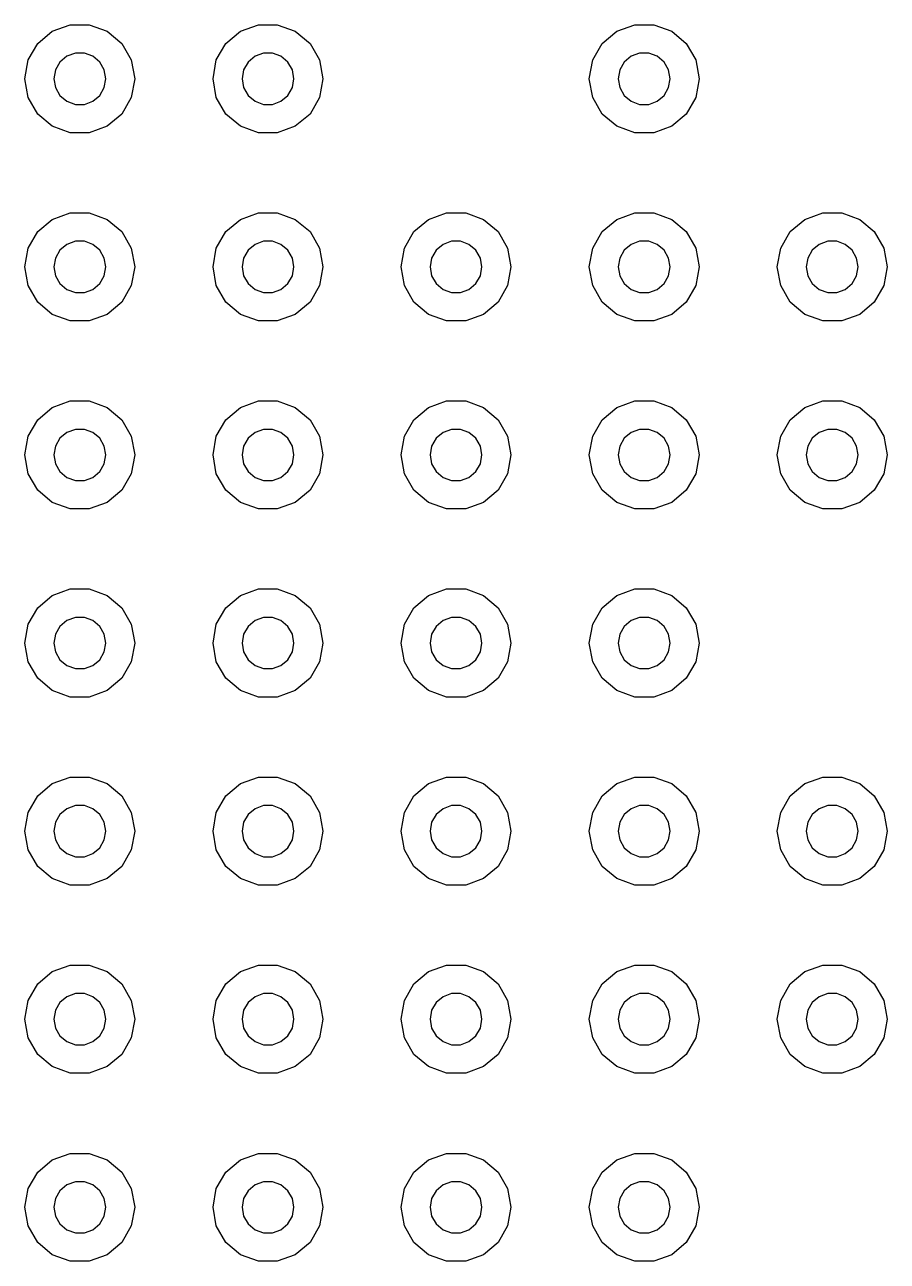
# Model space of a CAD drawing. Extents: x 105.1 to 166.9, y -128.1 to -71.6.
# Drawn here: x 130.213 to 133.194, y -100.747 to -96.472 of the extents above; entities that cross this region are included whole.
import ezdxf

# ---------------------------------------------------------------- set-up
doc = ezdxf.new("R2010")
doc.units = 0
doc.header["$MEASUREMENT"] = 0
doc.layers.add('BLACK', color=7, linetype='CONTINUOUS')

msp = doc.modelspace()

# ---------------------------------------------------------------- linework, layer by layer
at = {"layer": 'Black'}
for p, q in [((130.308, -96.4946), (130.37, -96.4721)), ((130.37, -96.4721), (130.436, -96.4721)), ((130.436, -96.4721), (130.498, -96.4946)), ((130.959, -96.4946), (131.021, -96.4721)), ((131.021, -96.4721), (131.086, -96.4721)), ((131.086, -96.4721), (131.148, -96.4946)), ((132.259, -96.4946), (132.321, -96.4721)), ((132.321, -96.4721), (132.387, -96.4721)), ((132.387, -96.4721), (132.449, -96.4946)), ((130.258, -96.537), (130.308, -96.4946)), ((130.498, -96.4946), (130.548, -96.537)), ((130.908, -96.537), (130.959, -96.4946)), ((131.148, -96.4946), (131.199, -96.537)), ((132.209, -96.537), (132.259, -96.4946)), ((132.449, -96.4946), (132.499, -96.537)), ((130.225, -96.594), (130.258, -96.537)), ((130.548, -96.537), (130.581, -96.594)), ((130.875, -96.594), (130.908, -96.537)), ((131.199, -96.537), (131.232, -96.594)), ((132.176, -96.594), (132.209, -96.537)), ((132.499, -96.537), (132.532, -96.594)), ((130.213, -96.6589), (130.225, -96.594)), ((130.334, -96.6013), (130.319, -96.6282)), ((130.358, -96.5812), (130.334, -96.6013)), ((130.388, -96.5706), (130.358, -96.5812)), ((130.419, -96.5706), (130.388, -96.5706)), ((130.448, -96.5812), (130.419, -96.5706)), ((130.472, -96.6013), (130.448, -96.5812)), ((130.487, -96.6282), (130.472, -96.6013)), ((130.581, -96.594), (130.593, -96.6589)), ((130.864, -96.6589), (130.875, -96.594)), ((130.985, -96.6013), (130.969, -96.6282)), ((131.009, -96.5812), (130.985, -96.6013)), ((131.038, -96.5706), (131.009, -96.5812)), ((131.069, -96.5706), (131.038, -96.5706)), ((131.098, -96.5812), (131.069, -96.5706)), ((131.122, -96.6013), (131.098, -96.5812)), ((131.138, -96.6282), (131.122, -96.6013)), ((131.232, -96.594), (131.243, -96.6589)), ((132.164, -96.6589), (132.176, -96.594)), ((132.285, -96.6013), (132.27, -96.6282)), ((132.309, -96.5812), (132.285, -96.6013)), ((132.338, -96.5706), (132.309, -96.5812)), ((132.37, -96.5706), (132.338, -96.5706)), ((132.399, -96.5812), (132.37, -96.5706)), ((132.423, -96.6013), (132.399, -96.5812)), ((132.438, -96.6282), (132.423, -96.6013)), ((132.532, -96.594), (132.544, -96.6589)), ((130.319, -96.6282), (130.313, -96.6589)), ((130.493, -96.6589), (130.487, -96.6282)), ((130.969, -96.6282), (130.964, -96.6589)), ((131.143, -96.6589), (131.138, -96.6282)), ((132.27, -96.6282), (132.264, -96.6589)), ((132.444, -96.6589), (132.438, -96.6282)), ((130.225, -96.7238), (130.213, -96.6589)), ((130.313, -96.6589), (130.319, -96.6896)), ((130.319, -96.6896), (130.334, -96.7166)), ((130.472, -96.7166), (130.487, -96.6896)), ((130.487, -96.6896), (130.493, -96.6589)), ((130.593, -96.6589), (130.581, -96.7238)), ((130.875, -96.7238), (130.864, -96.6589)), ((130.964, -96.6589), (130.969, -96.6896)), ((130.969, -96.6896), (130.985, -96.7166)), ((131.122, -96.7166), (131.138, -96.6896)), ((131.138, -96.6896), (131.143, -96.6589)), ((131.243, -96.6589), (131.232, -96.7238)), ((132.176, -96.7238), (132.164, -96.6589)), ((132.264, -96.6589), (132.27, -96.6896)), ((132.27, -96.6896), (132.285, -96.7166)), ((132.423, -96.7166), (132.438, -96.6896)), ((132.438, -96.6896), (132.444, -96.6589)), ((132.544, -96.6589), (132.532, -96.7238)), ((130.258, -96.7809), (130.225, -96.7238)), ((130.334, -96.7166), (130.358, -96.7366)), ((130.358, -96.7366), (130.388, -96.7473)), ((130.419, -96.7473), (130.448, -96.7366)), ((130.448, -96.7366), (130.472, -96.7166)), ((130.581, -96.7238), (130.548, -96.7809)), ((130.908, -96.7809), (130.875, -96.7238)), ((130.985, -96.7166), (131.009, -96.7366)), ((131.009, -96.7366), (131.038, -96.7473)), ((131.069, -96.7473), (131.098, -96.7366)), ((131.098, -96.7366), (131.122, -96.7166)), ((131.232, -96.7238), (131.199, -96.7809)), ((132.209, -96.7809), (132.176, -96.7238)), ((132.285, -96.7166), (132.309, -96.7366)), ((132.309, -96.7366), (132.338, -96.7473)), ((132.37, -96.7473), (132.399, -96.7366)), ((132.399, -96.7366), (132.423, -96.7166)), ((132.532, -96.7238), (132.499, -96.7809)), ((130.308, -96.8232), (130.258, -96.7809)), ((130.388, -96.7473), (130.419, -96.7473)), ((130.548, -96.7809), (130.498, -96.8232)), ((130.959, -96.8232), (130.908, -96.7809)), ((131.038, -96.7473), (131.069, -96.7473)), ((131.199, -96.7809), (131.148, -96.8232)), ((132.259, -96.8232), (132.209, -96.7809)), ((132.338, -96.7473), (132.37, -96.7473)), ((132.499, -96.7809), (132.449, -96.8232)), ((130.37, -96.8457), (130.308, -96.8232)), ((130.498, -96.8232), (130.436, -96.8457)), ((131.021, -96.8457), (130.959, -96.8232)), ((131.148, -96.8232), (131.086, -96.8457)), ((132.321, -96.8457), (132.259, -96.8232)), ((132.449, -96.8232), (132.387, -96.8457)), ((130.436, -96.8457), (130.37, -96.8457)), ((131.086, -96.8457), (131.021, -96.8457)), ((132.387, -96.8457), (132.321, -96.8457)), ((130.308, -97.145), (130.37, -97.1224)), ((130.37, -97.1224), (130.436, -97.1224)), ((130.436, -97.1224), (130.498, -97.145)), ((130.959, -97.145), (131.021, -97.1224)), ((131.021, -97.1224), (131.086, -97.1224)), ((131.086, -97.1224), (131.148, -97.145)), ((131.609, -97.145), (131.671, -97.1224)), ((131.671, -97.1224), (131.737, -97.1224)), ((131.737, -97.1224), (131.798, -97.145)), ((132.259, -97.145), (132.321, -97.1224)), ((132.321, -97.1224), (132.387, -97.1224)), ((132.387, -97.1224), (132.449, -97.145)), ((132.909, -97.145), (132.971, -97.1224)), ((132.971, -97.1224), (133.037, -97.1224)), ((133.037, -97.1224), (133.099, -97.145)), ((130.258, -97.1873), (130.308, -97.145)), ((130.498, -97.145), (130.548, -97.1873)), ((130.908, -97.1873), (130.959, -97.145)), ((131.148, -97.145), (131.199, -97.1873)), ((131.558, -97.1873), (131.609, -97.145)), ((131.798, -97.145), (131.849, -97.1873)), ((132.209, -97.1873), (132.259, -97.145)), ((132.449, -97.145), (132.499, -97.1873)), ((132.859, -97.1873), (132.909, -97.145)), ((133.099, -97.145), (133.149, -97.1873)), ((130.225, -97.2444), (130.258, -97.1873)), ((130.548, -97.1873), (130.581, -97.2444)), ((130.875, -97.2444), (130.908, -97.1873)), ((131.199, -97.1873), (131.232, -97.2444)), ((131.525, -97.2444), (131.558, -97.1873)), ((131.849, -97.1873), (131.882, -97.2444)), ((132.176, -97.2444), (132.209, -97.1873)), ((132.499, -97.1873), (132.532, -97.2444)), ((132.826, -97.2444), (132.859, -97.1873)), ((133.149, -97.1873), (133.182, -97.2444)), ((130.213, -97.3092), (130.225, -97.2444)), ((130.334, -97.2516), (130.319, -97.2786)), ((130.358, -97.2316), (130.334, -97.2516)), ((130.388, -97.2209), (130.358, -97.2316)), ((130.419, -97.2209), (130.388, -97.2209)), ((130.448, -97.2316), (130.419, -97.2209)), ((130.472, -97.2516), (130.448, -97.2316)), ((130.487, -97.2786), (130.472, -97.2516)), ((130.581, -97.2444), (130.593, -97.3092)), ((130.864, -97.3092), (130.875, -97.2444)), ((130.985, -97.2516), (130.969, -97.2786)), ((131.009, -97.2316), (130.985, -97.2516)), ((131.038, -97.2209), (131.009, -97.2316)), ((131.069, -97.2209), (131.038, -97.2209)), ((131.098, -97.2316), (131.069, -97.2209)), ((131.122, -97.2516), (131.098, -97.2316)), ((131.138, -97.2786), (131.122, -97.2516)), ((131.232, -97.2444), (131.243, -97.3092)), ((131.514, -97.3092), (131.525, -97.2444)), ((131.635, -97.2516), (131.619, -97.2786)), ((131.659, -97.2316), (131.635, -97.2516)), ((131.688, -97.2209), (131.659, -97.2316)), ((131.719, -97.2209), (131.688, -97.2209)), ((131.748, -97.2316), (131.719, -97.2209)), ((131.772, -97.2516), (131.748, -97.2316)), ((131.788, -97.2786), (131.772, -97.2516)), ((131.882, -97.2444), (131.893, -97.3092)), ((132.164, -97.3092), (132.176, -97.2444)), ((132.285, -97.2516), (132.27, -97.2786)), ((132.309, -97.2316), (132.285, -97.2516)), ((132.338, -97.2209), (132.309, -97.2316)), ((132.37, -97.2209), (132.338, -97.2209)), ((132.399, -97.2316), (132.37, -97.2209)), ((132.423, -97.2516), (132.399, -97.2316)), ((132.438, -97.2786), (132.423, -97.2516)), ((132.532, -97.2444), (132.544, -97.3092)), ((132.814, -97.3092), (132.826, -97.2444)), ((132.935, -97.2516), (132.92, -97.2786)), ((132.959, -97.2316), (132.935, -97.2516)), ((132.989, -97.2209), (132.959, -97.2316)), ((133.02, -97.2209), (132.989, -97.2209)), ((133.049, -97.2316), (133.02, -97.2209)), ((133.073, -97.2516), (133.049, -97.2316)), ((133.088, -97.2786), (133.073, -97.2516)), ((133.182, -97.2444), (133.194, -97.3092)), ((130.319, -97.2786), (130.313, -97.3092)), ((130.493, -97.3092), (130.487, -97.2786)), ((130.969, -97.2786), (130.964, -97.3092)), ((131.143, -97.3092), (131.138, -97.2786)), ((131.619, -97.2786), (131.614, -97.3092)), ((131.793, -97.3092), (131.788, -97.2786)), ((132.27, -97.2786), (132.264, -97.3092)), ((132.444, -97.3092), (132.438, -97.2786)), ((132.92, -97.2786), (132.914, -97.3092)), ((133.094, -97.3092), (133.088, -97.2786)), ((130.225, -97.3741), (130.213, -97.3092)), ((130.313, -97.3092), (130.319, -97.3399)), ((130.487, -97.3399), (130.493, -97.3092)), ((130.593, -97.3092), (130.581, -97.3741)), ((130.875, -97.3741), (130.864, -97.3092)), ((130.964, -97.3092), (130.969, -97.3399)), ((131.138, -97.3399), (131.143, -97.3092)), ((131.243, -97.3092), (131.232, -97.3741)), ((131.525, -97.3741), (131.514, -97.3092)), ((131.614, -97.3092), (131.619, -97.3399)), ((131.788, -97.3399), (131.793, -97.3092)), ((131.893, -97.3092), (131.882, -97.3741)), ((132.176, -97.3741), (132.164, -97.3092)), ((132.264, -97.3092), (132.27, -97.3399)), ((132.438, -97.3399), (132.444, -97.3092)), ((132.544, -97.3092), (132.532, -97.3741)), ((132.826, -97.3741), (132.814, -97.3092)), ((132.914, -97.3092), (132.92, -97.3399)), ((133.088, -97.3399), (133.094, -97.3092)), ((133.194, -97.3092), (133.182, -97.3741)), ((130.258, -97.4312), (130.225, -97.3741)), ((130.319, -97.3399), (130.334, -97.3669)), ((130.334, -97.3669), (130.358, -97.3869)), ((130.448, -97.3869), (130.472, -97.3669)), ((130.472, -97.3669), (130.487, -97.3399)), ((130.581, -97.3741), (130.548, -97.4312)), ((130.908, -97.4312), (130.875, -97.3741)), ((130.969, -97.3399), (130.985, -97.3669)), ((130.985, -97.3669), (131.009, -97.3869)), ((131.098, -97.3869), (131.122, -97.3669)), ((131.122, -97.3669), (131.138, -97.3399)), ((131.232, -97.3741), (131.199, -97.4312)), ((131.558, -97.4312), (131.525, -97.3741)), ((131.619, -97.3399), (131.635, -97.3669)), ((131.635, -97.3669), (131.659, -97.3869)), ((131.748, -97.3869), (131.772, -97.3669)), ((131.772, -97.3669), (131.788, -97.3399)), ((131.882, -97.3741), (131.849, -97.4312)), ((132.209, -97.4312), (132.176, -97.3741)), ((132.27, -97.3399), (132.285, -97.3669)), ((132.285, -97.3669), (132.309, -97.3869)), ((132.399, -97.3869), (132.423, -97.3669)), ((132.423, -97.3669), (132.438, -97.3399)), ((132.532, -97.3741), (132.499, -97.4312)), ((132.859, -97.4312), (132.826, -97.3741)), ((132.92, -97.3399), (132.935, -97.3669)), ((132.935, -97.3669), (132.959, -97.3869)), ((133.049, -97.3869), (133.073, -97.3669)), ((133.073, -97.3669), (133.088, -97.3399)), ((133.182, -97.3741), (133.149, -97.4312)), ((130.358, -97.3869), (130.388, -97.3976)), ((130.388, -97.3976), (130.419, -97.3976)), ((130.419, -97.3976), (130.448, -97.3869)), ((131.009, -97.3869), (131.038, -97.3976)), ((131.038, -97.3976), (131.069, -97.3976)), ((131.069, -97.3976), (131.098, -97.3869)), ((131.659, -97.3869), (131.688, -97.3976)), ((131.688, -97.3976), (131.719, -97.3976)), ((131.719, -97.3976), (131.748, -97.3869)), ((132.309, -97.3869), (132.338, -97.3976)), ((132.338, -97.3976), (132.37, -97.3976)), ((132.37, -97.3976), (132.399, -97.3869)), ((132.959, -97.3869), (132.989, -97.3976)), ((132.989, -97.3976), (133.02, -97.3976)), ((133.02, -97.3976), (133.049, -97.3869)), ((130.308, -97.4735), (130.258, -97.4312)), ((130.548, -97.4312), (130.498, -97.4735)), ((130.959, -97.4735), (130.908, -97.4312)), ((131.199, -97.4312), (131.148, -97.4735)), ((131.609, -97.4735), (131.558, -97.4312)), ((131.849, -97.4312), (131.798, -97.4735)), ((132.259, -97.4735), (132.209, -97.4312)), ((132.499, -97.4312), (132.449, -97.4735)), ((132.909, -97.4735), (132.859, -97.4312)), ((133.149, -97.4312), (133.099, -97.4735)), ((130.37, -97.4961), (130.308, -97.4735)), ((130.436, -97.4961), (130.37, -97.4961)), ((130.498, -97.4735), (130.436, -97.4961)), ((131.021, -97.4961), (130.959, -97.4735)), ((131.086, -97.4961), (131.021, -97.4961)), ((131.148, -97.4735), (131.086, -97.4961)), ((131.671, -97.4961), (131.609, -97.4735)), ((131.737, -97.4961), (131.671, -97.4961)), ((131.798, -97.4735), (131.737, -97.4961)), ((132.321, -97.4961), (132.259, -97.4735)), ((132.387, -97.4961), (132.321, -97.4961)), ((132.449, -97.4735), (132.387, -97.4961)), ((132.971, -97.4961), (132.909, -97.4735)), ((133.037, -97.4961), (132.971, -97.4961)), ((133.099, -97.4735), (133.037, -97.4961)), ((130.258, -97.8375), (130.308, -97.7951)), ((130.308, -97.7951), (130.37, -97.7726)), ((130.37, -97.7726), (130.436, -97.7726)), ((130.436, -97.7726), (130.498, -97.7951)), ((130.498, -97.7951), (130.548, -97.8375)), ((130.908, -97.8375), (130.959, -97.7951)), ((130.959, -97.7951), (131.021, -97.7726)), ((131.021, -97.7726), (131.086, -97.7726)), ((131.086, -97.7726), (131.148, -97.7951)), ((131.148, -97.7951), (131.199, -97.8375)), ((131.558, -97.8375), (131.609, -97.7951)), ((131.609, -97.7951), (131.671, -97.7726)), ((131.671, -97.7726), (131.737, -97.7726)), ((131.737, -97.7726), (131.798, -97.7951)), ((131.798, -97.7951), (131.849, -97.8375)), ((132.209, -97.8375), (132.259, -97.7951)), ((132.259, -97.7951), (132.321, -97.7726)), ((132.321, -97.7726), (132.387, -97.7726)), ((132.387, -97.7726), (132.449, -97.7951)), ((132.449, -97.7951), (132.499, -97.8375)), ((132.859, -97.8375), (132.909, -97.7951)), ((132.909, -97.7951), (132.971, -97.7726)), ((132.971, -97.7726), (133.037, -97.7726)), ((133.037, -97.7726), (133.099, -97.7951)), ((133.099, -97.7951), (133.149, -97.8375)), ((130.225, -97.8945), (130.258, -97.8375)), ((130.548, -97.8375), (130.581, -97.8945)), ((130.875, -97.8945), (130.908, -97.8375)), ((131.199, -97.8375), (131.232, -97.8945)), ((131.525, -97.8945), (131.558, -97.8375)), ((131.849, -97.8375), (131.882, -97.8945)), ((132.176, -97.8945), (132.209, -97.8375)), ((132.499, -97.8375), (132.532, -97.8945)), ((132.826, -97.8945), (132.859, -97.8375)), ((133.149, -97.8375), (133.182, -97.8945)), ((130.213, -97.9594), (130.225, -97.8945)), ((130.358, -97.8817), (130.334, -97.9018)), ((130.388, -97.8711), (130.358, -97.8817)), ((130.419, -97.8711), (130.388, -97.8711)), ((130.448, -97.8817), (130.419, -97.8711)), ((130.472, -97.9018), (130.448, -97.8817)), ((130.581, -97.8945), (130.593, -97.9594)), ((130.864, -97.9594), (130.875, -97.8945)), ((131.009, -97.8817), (130.985, -97.9018)), ((131.038, -97.8711), (131.009, -97.8817)), ((131.069, -97.8711), (131.038, -97.8711)), ((131.098, -97.8817), (131.069, -97.8711)), ((131.122, -97.9018), (131.098, -97.8817)), ((131.232, -97.8945), (131.243, -97.9594)), ((131.514, -97.9594), (131.525, -97.8945)), ((131.659, -97.8817), (131.635, -97.9018)), ((131.688, -97.8711), (131.659, -97.8817)), ((131.719, -97.8711), (131.688, -97.8711)), ((131.748, -97.8817), (131.719, -97.8711)), ((131.772, -97.9018), (131.748, -97.8817)), ((131.882, -97.8945), (131.893, -97.9594)), ((132.164, -97.9594), (132.176, -97.8945)), ((132.309, -97.8817), (132.285, -97.9018)), ((132.338, -97.8711), (132.309, -97.8817)), ((132.37, -97.8711), (132.338, -97.8711)), ((132.399, -97.8817), (132.37, -97.8711)), ((132.423, -97.9018), (132.399, -97.8817)), ((132.532, -97.8945), (132.544, -97.9594)), ((132.814, -97.9594), (132.826, -97.8945)), ((132.959, -97.8817), (132.935, -97.9018)), ((132.989, -97.8711), (132.959, -97.8817)), ((133.02, -97.8711), (132.989, -97.8711)), ((133.049, -97.8817), (133.02, -97.8711)), ((133.073, -97.9018), (133.049, -97.8817)), ((133.182, -97.8945), (133.194, -97.9594)), ((130.319, -97.9287), (130.313, -97.9594)), ((130.334, -97.9018), (130.319, -97.9287)), ((130.487, -97.9287), (130.472, -97.9018)), ((130.493, -97.9594), (130.487, -97.9287)), ((130.969, -97.9287), (130.964, -97.9594)), ((130.985, -97.9018), (130.969, -97.9287)), ((131.138, -97.9287), (131.122, -97.9018)), ((131.143, -97.9594), (131.138, -97.9287)), ((131.619, -97.9287), (131.614, -97.9594)), ((131.635, -97.9018), (131.619, -97.9287)), ((131.788, -97.9287), (131.772, -97.9018)), ((131.793, -97.9594), (131.788, -97.9287)), ((132.27, -97.9287), (132.264, -97.9594)), ((132.285, -97.9018), (132.27, -97.9287)), ((132.438, -97.9287), (132.423, -97.9018)), ((132.444, -97.9594), (132.438, -97.9287)), ((132.92, -97.9287), (132.914, -97.9594)), ((132.935, -97.9018), (132.92, -97.9287)), ((133.088, -97.9287), (133.073, -97.9018)), ((133.094, -97.9594), (133.088, -97.9287)), ((130.225, -98.0243), (130.213, -97.9594)), ((130.313, -97.9594), (130.319, -97.9901)), ((130.487, -97.9901), (130.493, -97.9594)), ((130.593, -97.9594), (130.581, -98.0243)), ((130.875, -98.0243), (130.864, -97.9594)), ((130.964, -97.9594), (130.969, -97.9901)), ((131.138, -97.9901), (131.143, -97.9594)), ((131.243, -97.9594), (131.232, -98.0243)), ((131.525, -98.0243), (131.514, -97.9594)), ((131.614, -97.9594), (131.619, -97.9901)), ((131.788, -97.9901), (131.793, -97.9594)), ((131.893, -97.9594), (131.882, -98.0243)), ((132.176, -98.0243), (132.164, -97.9594)), ((132.264, -97.9594), (132.27, -97.9901)), ((132.438, -97.9901), (132.444, -97.9594)), ((132.544, -97.9594), (132.532, -98.0243)), ((132.826, -98.0243), (132.814, -97.9594)), ((132.914, -97.9594), (132.92, -97.9901)), ((133.088, -97.9901), (133.094, -97.9594)), ((133.194, -97.9594), (133.182, -98.0243)), ((130.319, -97.9901), (130.334, -98.0171)), ((130.334, -98.0171), (130.358, -98.0371)), ((130.448, -98.0371), (130.472, -98.0171)), ((130.472, -98.0171), (130.487, -97.9901)), ((130.969, -97.9901), (130.985, -98.0171)), ((130.985, -98.0171), (131.009, -98.0371)), ((131.098, -98.0371), (131.122, -98.0171)), ((131.122, -98.0171), (131.138, -97.9901)), ((131.619, -97.9901), (131.635, -98.0171)), ((131.635, -98.0171), (131.659, -98.0371)), ((131.748, -98.0371), (131.772, -98.0171)), ((131.772, -98.0171), (131.788, -97.9901)), ((132.27, -97.9901), (132.285, -98.0171)), ((132.285, -98.0171), (132.309, -98.0371)), ((132.399, -98.0371), (132.423, -98.0171)), ((132.423, -98.0171), (132.438, -97.9901)), ((132.92, -97.9901), (132.935, -98.0171)), ((132.935, -98.0171), (132.959, -98.0371)), ((133.049, -98.0371), (133.073, -98.0171)), ((133.073, -98.0171), (133.088, -97.9901)), ((130.258, -98.0814), (130.225, -98.0243)), ((130.358, -98.0371), (130.388, -98.0478)), ((130.388, -98.0478), (130.419, -98.0478)), ((130.419, -98.0478), (130.448, -98.0371)), ((130.581, -98.0243), (130.548, -98.0814)), ((130.908, -98.0814), (130.875, -98.0243)), ((131.009, -98.0371), (131.038, -98.0478)), ((131.038, -98.0478), (131.069, -98.0478)), ((131.069, -98.0478), (131.098, -98.0371)), ((131.232, -98.0243), (131.199, -98.0814)), ((131.558, -98.0814), (131.525, -98.0243)), ((131.659, -98.0371), (131.688, -98.0478)), ((131.688, -98.0478), (131.719, -98.0478)), ((131.719, -98.0478), (131.748, -98.0371)), ((131.882, -98.0243), (131.849, -98.0814)), ((132.209, -98.0814), (132.176, -98.0243)), ((132.309, -98.0371), (132.338, -98.0478)), ((132.338, -98.0478), (132.37, -98.0478)), ((132.37, -98.0478), (132.399, -98.0371)), ((132.532, -98.0243), (132.499, -98.0814)), ((132.859, -98.0814), (132.826, -98.0243)), ((132.959, -98.0371), (132.989, -98.0478)), ((132.989, -98.0478), (133.02, -98.0478)), ((133.02, -98.0478), (133.049, -98.0371)), ((133.182, -98.0243), (133.149, -98.0814)), ((130.308, -98.1237), (130.258, -98.0814)), ((130.548, -98.0814), (130.498, -98.1237)), ((130.959, -98.1237), (130.908, -98.0814)), ((131.199, -98.0814), (131.148, -98.1237)), ((131.609, -98.1237), (131.558, -98.0814)), ((131.849, -98.0814), (131.798, -98.1237)), ((132.259, -98.1237), (132.209, -98.0814)), ((132.499, -98.0814), (132.449, -98.1237)), ((132.909, -98.1237), (132.859, -98.0814)), ((133.149, -98.0814), (133.099, -98.1237)), ((130.37, -98.1462), (130.308, -98.1237)), ((130.436, -98.1462), (130.37, -98.1462)), ((130.498, -98.1237), (130.436, -98.1462)), ((131.021, -98.1462), (130.959, -98.1237)), ((131.086, -98.1462), (131.021, -98.1462)), ((131.148, -98.1237), (131.086, -98.1462)), ((131.671, -98.1462), (131.609, -98.1237)), ((131.737, -98.1462), (131.671, -98.1462)), ((131.798, -98.1237), (131.737, -98.1462)), ((132.321, -98.1462), (132.259, -98.1237)), ((132.387, -98.1462), (132.321, -98.1462)), ((132.449, -98.1237), (132.387, -98.1462)), ((132.971, -98.1462), (132.909, -98.1237)), ((133.037, -98.1462), (132.971, -98.1462)), ((133.099, -98.1237), (133.037, -98.1462)), ((130.258, -98.4877), (130.308, -98.4453)), ((130.308, -98.4453), (130.37, -98.4228)), ((130.37, -98.4228), (130.436, -98.4228)), ((130.436, -98.4228), (130.498, -98.4453)), ((130.498, -98.4453), (130.548, -98.4877)), ((130.908, -98.4877), (130.959, -98.4453)), ((130.959, -98.4453), (131.021, -98.4228)), ((131.021, -98.4228), (131.086, -98.4228)), ((131.086, -98.4228), (131.148, -98.4453)), ((131.148, -98.4453), (131.199, -98.4877)), ((131.558, -98.4877), (131.609, -98.4453)), ((131.609, -98.4453), (131.671, -98.4228)), ((131.671, -98.4228), (131.737, -98.4228)), ((131.737, -98.4228), (131.798, -98.4453)), ((131.798, -98.4453), (131.849, -98.4877)), ((132.209, -98.4877), (132.259, -98.4453)), ((132.259, -98.4453), (132.321, -98.4228)), ((132.321, -98.4228), (132.387, -98.4228)), ((132.387, -98.4228), (132.449, -98.4453)), ((132.449, -98.4453), (132.499, -98.4877)), ((130.225, -98.5447), (130.258, -98.4877)), ((130.548, -98.4877), (130.581, -98.5447)), ((130.875, -98.5447), (130.908, -98.4877)), ((131.199, -98.4877), (131.232, -98.5447)), ((131.525, -98.5447), (131.558, -98.4877)), ((131.849, -98.4877), (131.882, -98.5447)), ((132.176, -98.5447), (132.209, -98.4877)), ((132.499, -98.4877), (132.532, -98.5447)), ((130.358, -98.5319), (130.334, -98.552)), ((130.388, -98.5213), (130.358, -98.5319)), ((130.419, -98.5213), (130.388, -98.5213)), ((130.448, -98.5319), (130.419, -98.5213)), ((130.472, -98.552), (130.448, -98.5319)), ((131.009, -98.5319), (130.985, -98.552)), ((131.038, -98.5213), (131.009, -98.5319)), ((131.069, -98.5213), (131.038, -98.5213)), ((131.098, -98.5319), (131.069, -98.5213)), ((131.122, -98.552), (131.098, -98.5319)), ((131.659, -98.5319), (131.635, -98.552)), ((131.688, -98.5213), (131.659, -98.5319)), ((131.719, -98.5213), (131.688, -98.5213)), ((131.748, -98.5319), (131.719, -98.5213)), ((131.772, -98.552), (131.748, -98.5319)), ((132.309, -98.5319), (132.285, -98.552)), ((132.338, -98.5213), (132.309, -98.5319)), ((132.37, -98.5213), (132.338, -98.5213)), ((132.399, -98.5319), (132.37, -98.5213)), ((132.423, -98.552), (132.399, -98.5319)), ((130.213, -98.6096), (130.225, -98.5447)), ((130.319, -98.5789), (130.313, -98.6096)), ((130.334, -98.552), (130.319, -98.5789)), ((130.487, -98.5789), (130.472, -98.552)), ((130.493, -98.6096), (130.487, -98.5789)), ((130.581, -98.5447), (130.593, -98.6096)), ((130.864, -98.6096), (130.875, -98.5447)), ((130.969, -98.5789), (130.964, -98.6096)), ((130.985, -98.552), (130.969, -98.5789)), ((131.138, -98.5789), (131.122, -98.552)), ((131.143, -98.6096), (131.138, -98.5789)), ((131.232, -98.5447), (131.243, -98.6096)), ((131.514, -98.6096), (131.525, -98.5447)), ((131.619, -98.5789), (131.614, -98.6096)), ((131.635, -98.552), (131.619, -98.5789)), ((131.788, -98.5789), (131.772, -98.552)), ((131.793, -98.6096), (131.788, -98.5789)), ((131.882, -98.5447), (131.893, -98.6096)), ((132.164, -98.6096), (132.176, -98.5447)), ((132.27, -98.5789), (132.264, -98.6096)), ((132.285, -98.552), (132.27, -98.5789)), ((132.438, -98.5789), (132.423, -98.552)), ((132.444, -98.6096), (132.438, -98.5789)), ((132.532, -98.5447), (132.544, -98.6096)), ((130.225, -98.6745), (130.213, -98.6096)), ((130.313, -98.6096), (130.319, -98.6403)), ((130.487, -98.6403), (130.493, -98.6096)), ((130.593, -98.6096), (130.581, -98.6745)), ((130.875, -98.6745), (130.864, -98.6096)), ((130.964, -98.6096), (130.969, -98.6403)), ((131.138, -98.6403), (131.143, -98.6096)), ((131.243, -98.6096), (131.232, -98.6745)), ((131.525, -98.6745), (131.514, -98.6096)), ((131.614, -98.6096), (131.619, -98.6403)), ((131.788, -98.6403), (131.793, -98.6096)), ((131.893, -98.6096), (131.882, -98.6745)), ((132.176, -98.6745), (132.164, -98.6096)), ((132.264, -98.6096), (132.27, -98.6403)), ((132.438, -98.6403), (132.444, -98.6096)), ((132.544, -98.6096), (132.532, -98.6745)), ((130.319, -98.6403), (130.334, -98.6673)), ((130.472, -98.6673), (130.487, -98.6403)), ((130.969, -98.6403), (130.985, -98.6673)), ((131.122, -98.6673), (131.138, -98.6403)), ((131.619, -98.6403), (131.635, -98.6673)), ((131.772, -98.6673), (131.788, -98.6403)), ((132.27, -98.6403), (132.285, -98.6673)), ((132.423, -98.6673), (132.438, -98.6403)), ((130.258, -98.7316), (130.225, -98.6745)), ((130.334, -98.6673), (130.358, -98.6873)), ((130.358, -98.6873), (130.388, -98.698)), ((130.388, -98.698), (130.419, -98.698)), ((130.419, -98.698), (130.448, -98.6873)), ((130.448, -98.6873), (130.472, -98.6673)), ((130.581, -98.6745), (130.548, -98.7316)), ((130.908, -98.7316), (130.875, -98.6745)), ((130.985, -98.6673), (131.009, -98.6873)), ((131.009, -98.6873), (131.038, -98.698)), ((131.038, -98.698), (131.069, -98.698)), ((131.069, -98.698), (131.098, -98.6873)), ((131.098, -98.6873), (131.122, -98.6673)), ((131.232, -98.6745), (131.199, -98.7316)), ((131.558, -98.7316), (131.525, -98.6745)), ((131.635, -98.6673), (131.659, -98.6873)), ((131.659, -98.6873), (131.688, -98.698)), ((131.688, -98.698), (131.719, -98.698)), ((131.719, -98.698), (131.748, -98.6873)), ((131.748, -98.6873), (131.772, -98.6673)), ((131.882, -98.6745), (131.849, -98.7316)), ((132.209, -98.7316), (132.176, -98.6745)), ((132.285, -98.6673), (132.309, -98.6873)), ((132.309, -98.6873), (132.338, -98.698)), ((132.338, -98.698), (132.37, -98.698)), ((132.37, -98.698), (132.399, -98.6873)), ((132.399, -98.6873), (132.423, -98.6673)), ((132.532, -98.6745), (132.499, -98.7316)), ((130.308, -98.7739), (130.258, -98.7316)), ((130.548, -98.7316), (130.498, -98.7739)), ((130.959, -98.7739), (130.908, -98.7316)), ((131.199, -98.7316), (131.148, -98.7739)), ((131.609, -98.7739), (131.558, -98.7316)), ((131.849, -98.7316), (131.798, -98.7739)), ((132.259, -98.7739), (132.209, -98.7316)), ((132.499, -98.7316), (132.449, -98.7739)), ((130.37, -98.7964), (130.308, -98.7739)), ((130.498, -98.7739), (130.436, -98.7964)), ((131.021, -98.7964), (130.959, -98.7739)), ((131.148, -98.7739), (131.086, -98.7964)), ((131.671, -98.7964), (131.609, -98.7739)), ((131.798, -98.7739), (131.737, -98.7964)), ((132.321, -98.7964), (132.259, -98.7739)), ((132.449, -98.7739), (132.387, -98.7964)), ((130.436, -98.7964), (130.37, -98.7964)), ((131.086, -98.7964), (131.021, -98.7964)), ((131.737, -98.7964), (131.671, -98.7964)), ((132.387, -98.7964), (132.321, -98.7964)), ((130.308, -99.0956), (130.37, -99.0731)), ((130.37, -99.0731), (130.436, -99.0731)), ((130.436, -99.0731), (130.498, -99.0956)), ((130.959, -99.0956), (131.021, -99.0731)), ((131.021, -99.0731), (131.086, -99.0731)), ((131.086, -99.0731), (131.148, -99.0956)), ((131.609, -99.0956), (131.671, -99.0731)), ((131.671, -99.0731), (131.737, -99.0731)), ((131.737, -99.0731), (131.798, -99.0956)), ((132.259, -99.0956), (132.321, -99.0731)), ((132.321, -99.0731), (132.387, -99.0731)), ((132.387, -99.0731), (132.449, -99.0956)), ((132.909, -99.0956), (132.971, -99.0731)), ((132.971, -99.0731), (133.037, -99.0731)), ((133.037, -99.0731), (133.099, -99.0956)), ((130.258, -99.138), (130.308, -99.0956)), ((130.498, -99.0956), (130.548, -99.138)), ((130.908, -99.138), (130.959, -99.0956)), ((131.148, -99.0956), (131.199, -99.138)), ((131.558, -99.138), (131.609, -99.0956)), ((131.798, -99.0956), (131.849, -99.138)), ((132.209, -99.138), (132.259, -99.0956)), ((132.449, -99.0956), (132.499, -99.138)), ((132.859, -99.138), (132.909, -99.0956)), ((133.099, -99.0956), (133.149, -99.138)), ((130.225, -99.1951), (130.258, -99.138)), ((130.388, -99.1716), (130.358, -99.1823)), ((130.419, -99.1716), (130.388, -99.1716)), ((130.448, -99.1823), (130.419, -99.1716)), ((130.548, -99.138), (130.581, -99.1951)), ((130.875, -99.1951), (130.908, -99.138)), ((131.038, -99.1716), (131.009, -99.1823)), ((131.069, -99.1716), (131.038, -99.1716)), ((131.098, -99.1823), (131.069, -99.1716)), ((131.199, -99.138), (131.232, -99.1951)), ((131.525, -99.1951), (131.558, -99.138)), ((131.688, -99.1716), (131.659, -99.1823)), ((131.719, -99.1716), (131.688, -99.1716)), ((131.748, -99.1823), (131.719, -99.1716)), ((131.849, -99.138), (131.882, -99.1951)), ((132.176, -99.1951), (132.209, -99.138)), ((132.338, -99.1716), (132.309, -99.1823)), ((132.37, -99.1716), (132.338, -99.1716)), ((132.399, -99.1823), (132.37, -99.1716)), ((132.499, -99.138), (132.532, -99.1951)), ((132.826, -99.1951), (132.859, -99.138)), ((132.989, -99.1716), (132.959, -99.1823)), ((133.02, -99.1716), (132.989, -99.1716)), ((133.049, -99.1823), (133.02, -99.1716)), ((133.149, -99.138), (133.182, -99.1951)), ((130.213, -99.2599), (130.225, -99.1951)), ((130.334, -99.2023), (130.319, -99.2293)), ((130.358, -99.1823), (130.334, -99.2023)), ((130.472, -99.2023), (130.448, -99.1823)), ((130.487, -99.2293), (130.472, -99.2023)), ((130.581, -99.1951), (130.593, -99.2599)), ((130.864, -99.2599), (130.875, -99.1951)), ((130.985, -99.2023), (130.969, -99.2293)), ((131.009, -99.1823), (130.985, -99.2023)), ((131.122, -99.2023), (131.098, -99.1823)), ((131.138, -99.2293), (131.122, -99.2023)), ((131.232, -99.1951), (131.243, -99.2599)), ((131.514, -99.2599), (131.525, -99.1951)), ((131.635, -99.2023), (131.619, -99.2293)), ((131.659, -99.1823), (131.635, -99.2023)), ((131.772, -99.2023), (131.748, -99.1823)), ((131.788, -99.2293), (131.772, -99.2023)), ((131.882, -99.1951), (131.893, -99.2599)), ((132.164, -99.2599), (132.176, -99.1951)), ((132.285, -99.2023), (132.27, -99.2293)), ((132.309, -99.1823), (132.285, -99.2023)), ((132.423, -99.2023), (132.399, -99.1823)), ((132.438, -99.2293), (132.423, -99.2023)), ((132.532, -99.1951), (132.544, -99.2599)), ((132.814, -99.2599), (132.826, -99.1951)), ((132.935, -99.2023), (132.92, -99.2293)), ((132.959, -99.1823), (132.935, -99.2023)), ((133.073, -99.2023), (133.049, -99.1823)), ((133.088, -99.2293), (133.073, -99.2023)), ((133.182, -99.1951), (133.194, -99.2599)), ((130.225, -99.3248), (130.213, -99.2599)), ((130.319, -99.2293), (130.313, -99.2599)), ((130.313, -99.2599), (130.319, -99.2906)), ((130.493, -99.2599), (130.487, -99.2293)), ((130.487, -99.2906), (130.493, -99.2599)), ((130.593, -99.2599), (130.581, -99.3248)), ((130.875, -99.3248), (130.864, -99.2599)), ((130.969, -99.2293), (130.964, -99.2599)), ((130.964, -99.2599), (130.969, -99.2906)), ((131.143, -99.2599), (131.138, -99.2293)), ((131.138, -99.2906), (131.143, -99.2599)), ((131.243, -99.2599), (131.232, -99.3248)), ((131.525, -99.3248), (131.514, -99.2599)), ((131.619, -99.2293), (131.614, -99.2599)), ((131.614, -99.2599), (131.619, -99.2906)), ((131.793, -99.2599), (131.788, -99.2293)), ((131.788, -99.2906), (131.793, -99.2599)), ((131.893, -99.2599), (131.882, -99.3248)), ((132.176, -99.3248), (132.164, -99.2599)), ((132.27, -99.2293), (132.264, -99.2599)), ((132.264, -99.2599), (132.27, -99.2906)), ((132.444, -99.2599), (132.438, -99.2293)), ((132.438, -99.2906), (132.444, -99.2599)), ((132.544, -99.2599), (132.532, -99.3248)), ((132.826, -99.3248), (132.814, -99.2599)), ((132.92, -99.2293), (132.914, -99.2599)), ((132.914, -99.2599), (132.92, -99.2906)), ((133.094, -99.2599), (133.088, -99.2293)), ((133.088, -99.2906), (133.094, -99.2599)), ((133.194, -99.2599), (133.182, -99.3248)), ((130.319, -99.2906), (130.334, -99.3176)), ((130.472, -99.3176), (130.487, -99.2906)), ((130.969, -99.2906), (130.985, -99.3176)), ((131.122, -99.3176), (131.138, -99.2906)), ((131.619, -99.2906), (131.635, -99.3176)), ((131.772, -99.3176), (131.788, -99.2906)), ((132.27, -99.2906), (132.285, -99.3176)), ((132.423, -99.3176), (132.438, -99.2906)), ((132.92, -99.2906), (132.935, -99.3176)), ((133.073, -99.3176), (133.088, -99.2906)), ((130.258, -99.3819), (130.225, -99.3248)), ((130.334, -99.3176), (130.358, -99.3376)), ((130.358, -99.3376), (130.388, -99.3483)), ((130.388, -99.3483), (130.419, -99.3483)), ((130.419, -99.3483), (130.448, -99.3376)), ((130.448, -99.3376), (130.472, -99.3176)), ((130.581, -99.3248), (130.548, -99.3819)), ((130.908, -99.3819), (130.875, -99.3248)), ((130.985, -99.3176), (131.009, -99.3376)), ((131.009, -99.3376), (131.038, -99.3483)), ((131.038, -99.3483), (131.069, -99.3483)), ((131.069, -99.3483), (131.098, -99.3376)), ((131.098, -99.3376), (131.122, -99.3176)), ((131.232, -99.3248), (131.199, -99.3819)), ((131.558, -99.3819), (131.525, -99.3248)), ((131.635, -99.3176), (131.659, -99.3376)), ((131.659, -99.3376), (131.688, -99.3483)), ((131.688, -99.3483), (131.719, -99.3483)), ((131.719, -99.3483), (131.748, -99.3376)), ((131.748, -99.3376), (131.772, -99.3176)), ((131.882, -99.3248), (131.849, -99.3819)), ((132.209, -99.3819), (132.176, -99.3248)), ((132.285, -99.3176), (132.309, -99.3376)), ((132.309, -99.3376), (132.338, -99.3483)), ((132.338, -99.3483), (132.37, -99.3483)), ((132.37, -99.3483), (132.399, -99.3376)), ((132.399, -99.3376), (132.423, -99.3176)), ((132.532, -99.3248), (132.499, -99.3819)), ((132.859, -99.3819), (132.826, -99.3248)), ((132.935, -99.3176), (132.959, -99.3376)), ((132.959, -99.3376), (132.989, -99.3483)), ((132.989, -99.3483), (133.02, -99.3483)), ((133.02, -99.3483), (133.049, -99.3376)), ((133.049, -99.3376), (133.073, -99.3176)), ((133.182, -99.3248), (133.149, -99.3819)), ((130.308, -99.4242), (130.258, -99.3819)), ((130.548, -99.3819), (130.498, -99.4242)), ((130.959, -99.4242), (130.908, -99.3819)), ((131.199, -99.3819), (131.148, -99.4242)), ((131.609, -99.4242), (131.558, -99.3819)), ((131.849, -99.3819), (131.798, -99.4242)), ((132.259, -99.4242), (132.209, -99.3819)), ((132.499, -99.3819), (132.449, -99.4242)), ((132.909, -99.4242), (132.859, -99.3819)), ((133.149, -99.3819), (133.099, -99.4242)), ((130.37, -99.4468), (130.308, -99.4242)), ((130.498, -99.4242), (130.436, -99.4468)), ((131.021, -99.4468), (130.959, -99.4242)), ((131.148, -99.4242), (131.086, -99.4468)), ((131.671, -99.4468), (131.609, -99.4242)), ((131.798, -99.4242), (131.737, -99.4468)), ((132.321, -99.4468), (132.259, -99.4242)), ((132.449, -99.4242), (132.387, -99.4468)), ((132.971, -99.4468), (132.909, -99.4242)), ((133.099, -99.4242), (133.037, -99.4468)), ((130.436, -99.4468), (130.37, -99.4468)), ((131.086, -99.4468), (131.021, -99.4468)), ((131.737, -99.4468), (131.671, -99.4468)), ((132.387, -99.4468), (132.321, -99.4468)), ((133.037, -99.4468), (132.971, -99.4468)), ((130.308, -99.7458), (130.37, -99.7233)), ((130.37, -99.7233), (130.436, -99.7233)), ((130.436, -99.7233), (130.498, -99.7458)), ((130.959, -99.7458), (131.021, -99.7233)), ((131.021, -99.7233), (131.086, -99.7233)), ((131.086, -99.7233), (131.148, -99.7458)), ((131.609, -99.7458), (131.671, -99.7233)), ((131.671, -99.7233), (131.737, -99.7233)), ((131.737, -99.7233), (131.798, -99.7458)), ((132.259, -99.7458), (132.321, -99.7233)), ((132.321, -99.7233), (132.387, -99.7233)), ((132.387, -99.7233), (132.449, -99.7458)), ((132.909, -99.7458), (132.971, -99.7233)), ((132.971, -99.7233), (133.037, -99.7233)), ((133.037, -99.7233), (133.099, -99.7458)), ((130.258, -99.7882), (130.308, -99.7458)), ((130.498, -99.7458), (130.548, -99.7882)), ((130.908, -99.7882), (130.959, -99.7458)), ((131.148, -99.7458), (131.199, -99.7882)), ((131.558, -99.7882), (131.609, -99.7458)), ((131.798, -99.7458), (131.849, -99.7882)), ((132.209, -99.7882), (132.259, -99.7458)), ((132.449, -99.7458), (132.499, -99.7882)), ((132.859, -99.7882), (132.909, -99.7458)), ((133.099, -99.7458), (133.149, -99.7882)), ((130.225, -99.8452), (130.258, -99.7882)), ((130.548, -99.7882), (130.581, -99.8452)), ((130.875, -99.8452), (130.908, -99.7882)), ((131.199, -99.7882), (131.232, -99.8452)), ((131.525, -99.8452), (131.558, -99.7882)), ((131.849, -99.7882), (131.882, -99.8452)), ((132.176, -99.8452), (132.209, -99.7882)), ((132.499, -99.7882), (132.532, -99.8452)), ((132.826, -99.8452), (132.859, -99.7882)), ((133.149, -99.7882), (133.182, -99.8452)), ((130.213, -99.9101), (130.225, -99.8452)), ((130.334, -99.8525), (130.319, -99.8794)), ((130.358, -99.8324), (130.334, -99.8525)), ((130.388, -99.8218), (130.358, -99.8324)), ((130.419, -99.8218), (130.388, -99.8218)), ((130.448, -99.8324), (130.419, -99.8218)), ((130.472, -99.8525), (130.448, -99.8324)), ((130.487, -99.8794), (130.472, -99.8525)), ((130.581, -99.8452), (130.593, -99.9101)), ((130.864, -99.9101), (130.875, -99.8452)), ((130.985, -99.8525), (130.969, -99.8794)), ((131.009, -99.8324), (130.985, -99.8525)), ((131.038, -99.8218), (131.009, -99.8324)), ((131.069, -99.8218), (131.038, -99.8218)), ((131.098, -99.8324), (131.069, -99.8218)), ((131.122, -99.8525), (131.098, -99.8324)), ((131.138, -99.8794), (131.122, -99.8525)), ((131.232, -99.8452), (131.243, -99.9101)), ((131.514, -99.9101), (131.525, -99.8452)), ((131.635, -99.8525), (131.619, -99.8794)), ((131.659, -99.8324), (131.635, -99.8525)), ((131.688, -99.8218), (131.659, -99.8324)), ((131.719, -99.8218), (131.688, -99.8218)), ((131.748, -99.8324), (131.719, -99.8218)), ((131.772, -99.8525), (131.748, -99.8324)), ((131.788, -99.8794), (131.772, -99.8525)), ((131.882, -99.8452), (131.893, -99.9101)), ((132.164, -99.9101), (132.176, -99.8452)), ((132.285, -99.8525), (132.27, -99.8794)), ((132.309, -99.8324), (132.285, -99.8525)), ((132.338, -99.8218), (132.309, -99.8324)), ((132.37, -99.8218), (132.338, -99.8218)), ((132.399, -99.8324), (132.37, -99.8218)), ((132.423, -99.8525), (132.399, -99.8324)), ((132.438, -99.8794), (132.423, -99.8525)), ((132.532, -99.8452), (132.544, -99.9101)), ((132.814, -99.9101), (132.826, -99.8452)), ((132.935, -99.8525), (132.92, -99.8794)), ((132.959, -99.8324), (132.935, -99.8525)), ((132.989, -99.8218), (132.959, -99.8324)), ((133.02, -99.8218), (132.989, -99.8218)), ((133.049, -99.8324), (133.02, -99.8218)), ((133.073, -99.8525), (133.049, -99.8324)), ((133.088, -99.8794), (133.073, -99.8525)), ((133.182, -99.8452), (133.194, -99.9101)), ((130.319, -99.8794), (130.313, -99.9101)), ((130.493, -99.9101), (130.487, -99.8794)), ((130.969, -99.8794), (130.964, -99.9101)), ((131.143, -99.9101), (131.138, -99.8794)), ((131.619, -99.8794), (131.614, -99.9101)), ((131.793, -99.9101), (131.788, -99.8794)), ((132.27, -99.8794), (132.264, -99.9101)), ((132.444, -99.9101), (132.438, -99.8794)), ((132.92, -99.8794), (132.914, -99.9101)), ((133.094, -99.9101), (133.088, -99.8794)), ((130.225, -99.975), (130.213, -99.9101)), ((130.313, -99.9101), (130.319, -99.9408)), ((130.319, -99.9408), (130.334, -99.9678)), ((130.472, -99.9678), (130.487, -99.9408)), ((130.487, -99.9408), (130.493, -99.9101)), ((130.593, -99.9101), (130.581, -99.975)), ((130.875, -99.975), (130.864, -99.9101)), ((130.964, -99.9101), (130.969, -99.9408)), ((130.969, -99.9408), (130.985, -99.9678)), ((131.122, -99.9678), (131.138, -99.9408)), ((131.138, -99.9408), (131.143, -99.9101)), ((131.243, -99.9101), (131.232, -99.975)), ((131.525, -99.975), (131.514, -99.9101)), ((131.614, -99.9101), (131.619, -99.9408)), ((131.619, -99.9408), (131.635, -99.9678)), ((131.772, -99.9678), (131.788, -99.9408)), ((131.788, -99.9408), (131.793, -99.9101)), ((131.893, -99.9101), (131.882, -99.975)), ((132.176, -99.975), (132.164, -99.9101)), ((132.264, -99.9101), (132.27, -99.9408)), ((132.27, -99.9408), (132.285, -99.9678)), ((132.423, -99.9678), (132.438, -99.9408)), ((132.438, -99.9408), (132.444, -99.9101)), ((132.544, -99.9101), (132.532, -99.975)), ((132.826, -99.975), (132.814, -99.9101)), ((132.914, -99.9101), (132.92, -99.9408)), ((132.92, -99.9408), (132.935, -99.9678)), ((133.073, -99.9678), (133.088, -99.9408)), ((133.088, -99.9408), (133.094, -99.9101)), ((133.194, -99.9101), (133.182, -99.975)), ((130.258, -100.032), (130.225, -99.975)), ((130.334, -99.9678), (130.358, -99.9878)), ((130.358, -99.9878), (130.388, -99.9985)), ((130.419, -99.9985), (130.448, -99.9878)), ((130.448, -99.9878), (130.472, -99.9678)), ((130.581, -99.975), (130.548, -100.032)), ((130.908, -100.032), (130.875, -99.975)), ((130.985, -99.9678), (131.009, -99.9878)), ((131.009, -99.9878), (131.038, -99.9985)), ((131.069, -99.9985), (131.098, -99.9878)), ((131.098, -99.9878), (131.122, -99.9678)), ((131.232, -99.975), (131.199, -100.032)), ((131.558, -100.032), (131.525, -99.975)), ((131.635, -99.9678), (131.659, -99.9878)), ((131.659, -99.9878), (131.688, -99.9985)), ((131.719, -99.9985), (131.748, -99.9878)), ((131.748, -99.9878), (131.772, -99.9678)), ((131.882, -99.975), (131.849, -100.032)), ((132.209, -100.032), (132.176, -99.975)), ((132.285, -99.9678), (132.309, -99.9878)), ((132.309, -99.9878), (132.338, -99.9985)), ((132.37, -99.9985), (132.399, -99.9878)), ((132.399, -99.9878), (132.423, -99.9678)), ((132.532, -99.975), (132.499, -100.032)), ((132.859, -100.032), (132.826, -99.975)), ((132.935, -99.9678), (132.959, -99.9878)), ((132.959, -99.9878), (132.989, -99.9985)), ((133.02, -99.9985), (133.049, -99.9878)), ((133.049, -99.9878), (133.073, -99.9678)), ((133.182, -99.975), (133.149, -100.032)), ((130.308, -100.074), (130.258, -100.032)), ((130.388, -99.9985), (130.419, -99.9985)), ((130.548, -100.032), (130.498, -100.074)), ((130.959, -100.074), (130.908, -100.032)), ((131.038, -99.9985), (131.069, -99.9985)), ((131.199, -100.032), (131.148, -100.074)), ((131.609, -100.074), (131.558, -100.032)), ((131.688, -99.9985), (131.719, -99.9985)), ((131.849, -100.032), (131.798, -100.074)), ((132.259, -100.074), (132.209, -100.032)), ((132.338, -99.9985), (132.37, -99.9985)), ((132.499, -100.032), (132.449, -100.074)), ((132.909, -100.074), (132.859, -100.032)), ((132.989, -99.9985), (133.02, -99.9985)), ((133.149, -100.032), (133.099, -100.074)), ((130.37, -100.097), (130.308, -100.074)), ((130.498, -100.074), (130.436, -100.097)), ((131.021, -100.097), (130.959, -100.074)), ((131.148, -100.074), (131.086, -100.097)), ((131.671, -100.097), (131.609, -100.074)), ((131.798, -100.074), (131.737, -100.097)), ((132.321, -100.097), (132.259, -100.074)), ((132.449, -100.074), (132.387, -100.097)), ((132.971, -100.097), (132.909, -100.074)), ((133.099, -100.074), (133.037, -100.097)), ((130.436, -100.097), (130.37, -100.097)), ((131.086, -100.097), (131.021, -100.097)), ((131.737, -100.097), (131.671, -100.097)), ((132.387, -100.097), (132.321, -100.097)), ((133.037, -100.097), (132.971, -100.097)), ((130.308, -100.396), (130.37, -100.374)), ((130.37, -100.374), (130.436, -100.374)), ((130.436, -100.374), (130.498, -100.396)), ((130.959, -100.396), (131.021, -100.374)), ((131.021, -100.374), (131.086, -100.374)), ((131.086, -100.374), (131.148, -100.396)), ((131.609, -100.396), (131.671, -100.374)), ((131.671, -100.374), (131.737, -100.374)), ((131.737, -100.374), (131.798, -100.396)), ((132.259, -100.396), (132.321, -100.374)), ((132.321, -100.374), (132.387, -100.374)), ((132.387, -100.374), (132.449, -100.396)), ((130.258, -100.439), (130.308, -100.396)), ((130.498, -100.396), (130.548, -100.439)), ((130.908, -100.439), (130.959, -100.396)), ((131.148, -100.396), (131.199, -100.439)), ((131.558, -100.439), (131.609, -100.396)), ((131.798, -100.396), (131.849, -100.439)), ((132.209, -100.439), (132.259, -100.396)), ((132.449, -100.396), (132.499, -100.439)), ((130.225, -100.496), (130.258, -100.439)), ((130.548, -100.439), (130.581, -100.496)), ((130.875, -100.496), (130.908, -100.439)), ((131.199, -100.439), (131.232, -100.496)), ((131.525, -100.496), (131.558, -100.439)), ((131.849, -100.439), (131.882, -100.496)), ((132.176, -100.496), (132.209, -100.439)), ((132.499, -100.439), (132.532, -100.496)), ((130.213, -100.56), (130.225, -100.496)), ((130.358, -100.483), (130.334, -100.503)), ((130.388, -100.472), (130.358, -100.483)), ((130.419, -100.472), (130.388, -100.472)), ((130.448, -100.483), (130.419, -100.472)), ((130.472, -100.503), (130.448, -100.483)), ((130.581, -100.496), (130.593, -100.56)), ((130.864, -100.56), (130.875, -100.496)), ((131.009, -100.483), (130.985, -100.503)), ((131.038, -100.472), (131.009, -100.483)), ((131.069, -100.472), (131.038, -100.472)), ((131.098, -100.483), (131.069, -100.472)), ((131.122, -100.503), (131.098, -100.483)), ((131.232, -100.496), (131.243, -100.56)), ((131.514, -100.56), (131.525, -100.496)), ((131.659, -100.483), (131.635, -100.503)), ((131.688, -100.472), (131.659, -100.483)), ((131.719, -100.472), (131.688, -100.472)), ((131.748, -100.483), (131.719, -100.472)), ((131.772, -100.503), (131.748, -100.483)), ((131.882, -100.496), (131.893, -100.56)), ((132.164, -100.56), (132.176, -100.496)), ((132.309, -100.483), (132.285, -100.503)), ((132.338, -100.472), (132.309, -100.483)), ((132.37, -100.472), (132.338, -100.472)), ((132.399, -100.483), (132.37, -100.472)), ((132.423, -100.503), (132.399, -100.483)), ((132.532, -100.496), (132.544, -100.56)), ((130.319, -100.53), (130.313, -100.56)), ((130.334, -100.503), (130.319, -100.53)), ((130.487, -100.53), (130.472, -100.503)), ((130.493, -100.56), (130.487, -100.53)), ((130.969, -100.53), (130.964, -100.56)), ((130.985, -100.503), (130.969, -100.53)), ((131.138, -100.53), (131.122, -100.503)), ((131.143, -100.56), (131.138, -100.53)), ((131.619, -100.53), (131.614, -100.56)), ((131.635, -100.503), (131.619, -100.53)), ((131.788, -100.53), (131.772, -100.503)), ((131.793, -100.56), (131.788, -100.53)), ((132.27, -100.53), (132.264, -100.56)), ((132.285, -100.503), (132.27, -100.53)), ((132.438, -100.53), (132.423, -100.503)), ((132.444, -100.56), (132.438, -100.53)), ((130.225, -100.625), (130.213, -100.56)), ((130.313, -100.56), (130.319, -100.591)), ((130.487, -100.591), (130.493, -100.56)), ((130.593, -100.56), (130.581, -100.625)), ((130.875, -100.625), (130.864, -100.56)), ((130.964, -100.56), (130.969, -100.591)), ((131.138, -100.591), (131.143, -100.56)), ((131.243, -100.56), (131.232, -100.625)), ((131.525, -100.625), (131.514, -100.56)), ((131.614, -100.56), (131.619, -100.591)), ((131.788, -100.591), (131.793, -100.56)), ((131.893, -100.56), (131.882, -100.625)), ((132.176, -100.625), (132.164, -100.56)), ((132.264, -100.56), (132.27, -100.591)), ((132.438, -100.591), (132.444, -100.56)), ((132.544, -100.56), (132.532, -100.625)), ((130.258, -100.682), (130.225, -100.625)), ((130.319, -100.591), (130.334, -100.618)), ((130.334, -100.618), (130.358, -100.638)), ((130.448, -100.638), (130.472, -100.618)), ((130.472, -100.618), (130.487, -100.591)), ((130.581, -100.625), (130.548, -100.682)), ((130.908, -100.682), (130.875, -100.625)), ((130.969, -100.591), (130.985, -100.618)), ((130.985, -100.618), (131.009, -100.638)), ((131.098, -100.638), (131.122, -100.618)), ((131.122, -100.618), (131.138, -100.591)), ((131.232, -100.625), (131.199, -100.682)), ((131.558, -100.682), (131.525, -100.625)), ((131.619, -100.591), (131.635, -100.618)), ((131.635, -100.618), (131.659, -100.638)), ((131.748, -100.638), (131.772, -100.618)), ((131.772, -100.618), (131.788, -100.591)), ((131.882, -100.625), (131.849, -100.682)), ((132.209, -100.682), (132.176, -100.625)), ((132.27, -100.591), (132.285, -100.618)), ((132.285, -100.618), (132.309, -100.638)), ((132.399, -100.638), (132.423, -100.618)), ((132.423, -100.618), (132.438, -100.591)), ((132.532, -100.625), (132.499, -100.682)), ((130.358, -100.638), (130.388, -100.649)), ((130.388, -100.649), (130.419, -100.649)), ((130.419, -100.649), (130.448, -100.638)), ((131.009, -100.638), (131.038, -100.649)), ((131.038, -100.649), (131.069, -100.649)), ((131.069, -100.649), (131.098, -100.638)), ((131.659, -100.638), (131.688, -100.649)), ((131.688, -100.649), (131.719, -100.649)), ((131.719, -100.649), (131.748, -100.638)), ((132.309, -100.638), (132.338, -100.649)), ((132.338, -100.649), (132.37, -100.649)), ((132.37, -100.649), (132.399, -100.638)), ((130.308, -100.725), (130.258, -100.682)), ((130.548, -100.682), (130.498, -100.725)), ((130.959, -100.725), (130.908, -100.682)), ((131.199, -100.682), (131.148, -100.725)), ((131.609, -100.725), (131.558, -100.682)), ((131.849, -100.682), (131.798, -100.725)), ((132.259, -100.725), (132.209, -100.682)), ((132.499, -100.682), (132.449, -100.725)), ((130.37, -100.747), (130.308, -100.725)), ((130.436, -100.747), (130.37, -100.747)), ((130.498, -100.725), (130.436, -100.747)), ((131.021, -100.747), (130.959, -100.725)), ((131.086, -100.747), (131.021, -100.747)), ((131.148, -100.725), (131.086, -100.747)), ((131.671, -100.747), (131.609, -100.725)), ((131.737, -100.747), (131.671, -100.747)), ((131.798, -100.725), (131.737, -100.747)), ((132.321, -100.747), (132.259, -100.725)), ((132.387, -100.747), (132.321, -100.747)), ((132.449, -100.725), (132.387, -100.747))]:
    msp.add_line(p, q, dxfattribs=at)

doc.saveas('drawing.dxf')
